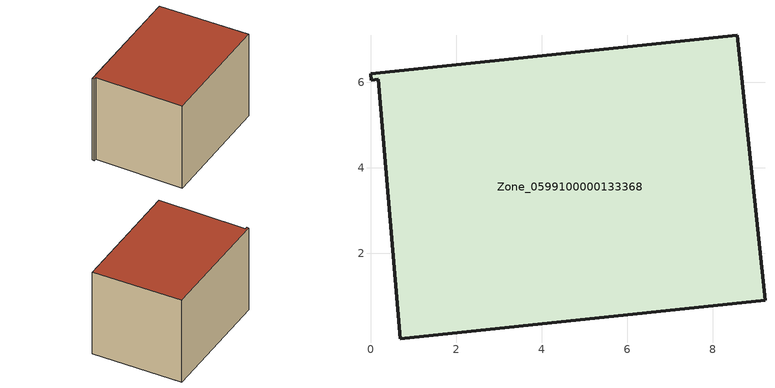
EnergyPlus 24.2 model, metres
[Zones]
Zone_0599100000133368
 floor ground (C_G): 0.19,6.07 0.02,6.05 0,6.2 8.57,7.1 9.22,0.9 0.69,0 z3
 wall outside (C_F): 9.22,0.9 8.57,7.1 0,6.2 0.02,6.05 0.19,6.07 0.69,0 9.22,0.9 z3:9.13
 roof outside (C_R): 0.69,0 9.22,0.9 8.57,7.1 0,6.2 0.02,6.05 0.19,6.07 z9.13
[BUILDING]
Pand.0599100000133368: North Axis=0; Terrain=City; Loads Convergence Tolerance Value=0.04; Temperature Convergence Tolerance Value=0.4; Solar Distribution=FullExterior; Maximum Number of Warmup Days=25; Minimum Number of Warmup Days=1
[Site:Location]
Rotterdam.The.Hague.AP_ZH_NLD Design_Conditions: Latitude=51.96; Longitude=4.45; Time Zone=1; Elevation=-4.5
[SITE:GROUNDTEMPERATURE:BUILDINGSURFACE]
18, 18, 18, 18, 18, 18, 18, 18, 18, 18, 18, 18
[MATERIAL] Thermal Absorptance=0.9; Solar Absorptance=0.7; Visible Absorptance=0.7
Name | Roughness | Thickness | Conductivity | Density | Specific Heat
G.TI.1946-1964 | MediumSmooth | 0.15 | 1 | 540 | 1210
F.TI.1946-1964 | Rough | 0.3 | 0.857143 | 1920 | 840
R.TI.1946-1964 | MediumRough | 0.2 | 0.277778 | 1500 | 1000
[CONSTRUCTION]
C_G: G.TI.1946-1964
C_F: F.TI.1946-1964
C_R: R.TI.1946-1964
[ZONE]
Zone_0599100000133368: Type=1; Multiplier=1; Ceiling Height=Autocalculate; Volume=Autocalculate; Floor Area=autocalculate; Part of Total Floor Area=Yes
[ZONEINFILTRATION:DESIGNFLOWRATE]
Infil_Zone_0599100000133368: Zone or ZoneList or Space or SpaceList=Zone_0599100000133368; Schedule=AlwaysOn; Design Flow Rate Calculation Method=Flow/Area; Flow Rate per Floor Area=0.003; Constant Term Coefficient=1; Temperature Term Coefficient=0; Velocity Term Coefficient=0; Velocity Squared Term Coefficient=0
[HVACTEMPLATE:ZONE:IDEALLOADSAIRSYSTEM]
Zone_0599100000133368: Maximum Heating Supply Air Temperature=50; Minimum Cooling Supply Air Temperature=13; Maximum Heating Supply Air Humidity Ratio=0.0156; Minimum Cooling Supply Air Humidity Ratio=0.0077; Heating Limit=NoLimit; Cooling Limit=NoLimit; Dehumidification Control Type=ConstantSensibleHeatRatio; Cooling Sensible Heat Ratio=0.7; Dehumidification Setpoint=60; Humidification Control Type=None; Humidification Setpoint=30; Outdoor Air Method=None; Outdoor Air Flow Rate per Person=0.00944; Outdoor Air Flow Rate per Zone Floor Area=0; Outdoor Air Flow Rate per Zone=0; Demand Controlled Ventilation Type=None; Outdoor Air Economizer Type=NoEconomizer; Heat Recovery Type=None; Sensible Heat Recovery Effectiveness=0.7; Latent Heat Recovery Effectiveness=0.65
[ZONECONTROL:THERMOSTAT]
ThermostatControl_Zone_0599100000133368: Zone or ZoneList=Zone_0599100000133368; Control Type Schedule=DualSetpointControlType; Control 1=Thermostat_Zone_0599100000133368; Temperature Difference Between Cutout And Setpoint=0
[THERMOSTATSETPOINT:DUALSETPOINT]
Thermostat_Zone_0599100000133368: Heating Setpoint Temperature Schedule=HeatingSetpoint_Zone_0599100000133368; Cooling Setpoint Temperature Schedule=CoolingSetpoint_Zone_0599100000133368
[SCHEDULE:COMPACT]
HeatingSetpoint_Zone_0599100000133368: Through: 12/31, For: AllDays, Until: 24:00, 21
CoolingSetpoint_Zone_0599100000133368: Through: 12/31, For: AllDays, Until: 24:00, 24
DualSetpointControlType: Through: 12/31, For: AllDays, Until: 24:00, 4
AlwaysOn: Through: 12/31, For: AllDays, Until: 24:00, 1
